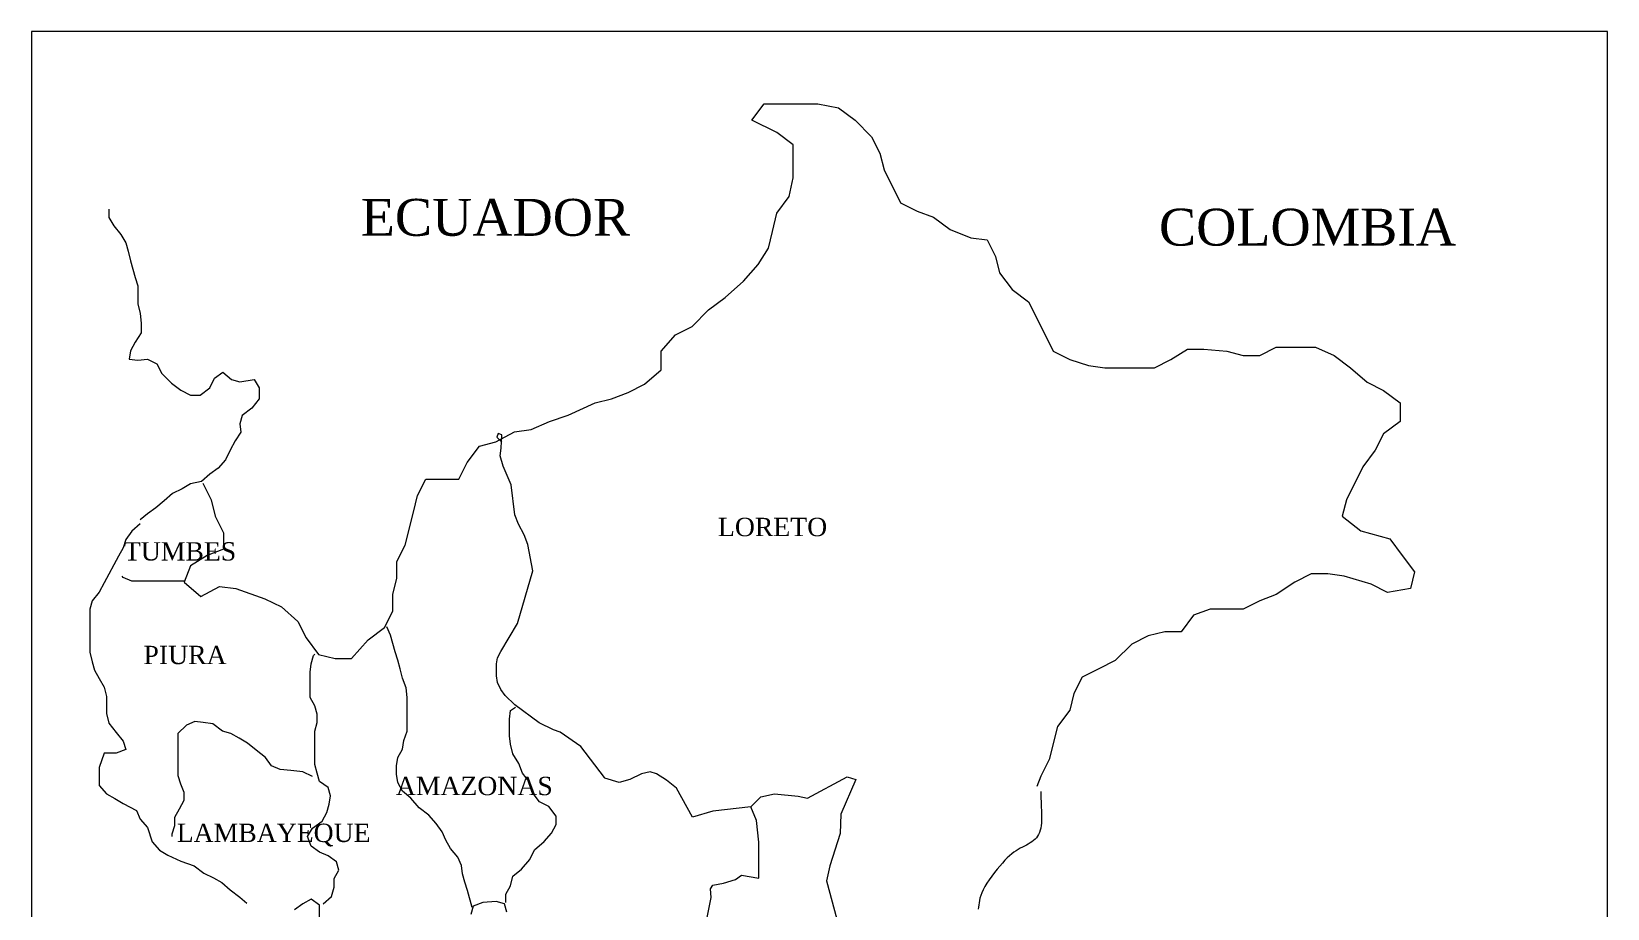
# Model space of a CAD drawing. Header units: metres. Extents: x 729055 to 735546, y 8489029 to 8491869.
# Drawn here: x 734487.61 to 734521.79, y 8489228.88 to 8489247.89 of the extents above; entities that cross this region are included whole.
import ezdxf

# ---------------------------------------------------------------- set-up
doc = ezdxf.new("R2010")
doc.units = ezdxf.units.M
for name, color, linetype, lineweight in [('Cap Prov', 7, 'Continuous', 20), ('LIMITE', 184, 'Continuous', 0), ('TEX', 21, 'Continuous', 5), ('TEXTO', 7, 'Continuous', 0)]:
    doc.layers.add(name, color=color, linetype=linetype, lineweight=lineweight)
doc.styles.add('LOCO', font='times.ttf')

msp = doc.modelspace()

# ---------------------------------------------------------------- linework, layer by layer
at = {"layer": 'Cap Prov'}
for points in [[(734491.329, 8489238.102), (734491.508, 8489237.744), (734491.597, 8489237.386), (734491.776, 8489237.029), (734491.776, 8489236.671), (734491.418, 8489236.537), (734491.06, 8489236.314), (734490.926, 8489235.956), (734491.284, 8489235.643), (734491.687, 8489235.866), (734492.045, 8489235.822), (734492.672, 8489235.598), (734493.03, 8489235.419), (734493.388, 8489235.107), (734493.567, 8489234.749), (734493.835, 8489234.391), (734494.194, 8489234.302), (734494.552, 8489234.302), (734494.91, 8489234.704), (734495.268, 8489234.972), (734495.447, 8489235.33), (734495.447, 8489235.688), (734495.537, 8489236.045), (734495.537, 8489236.403), (734495.716, 8489236.761), (734495.895, 8489237.476), (734495.984, 8489237.833), (734496.163, 8489238.191), (734496.88, 8489238.191), (734497.059, 8489238.549), (734497.327, 8489238.906), (734497.685, 8489238.996), (734498.088, 8489239.219), (734498.446, 8489239.264), (734498.849, 8489239.443), (734499.252, 8489239.577), (734499.834, 8489239.845), (734500.192, 8489239.934), (734500.55, 8489240.069), (734500.909, 8489240.247), (734501.267, 8489240.56), (734501.267, 8489240.963), (734501.58, 8489241.32), (734501.938, 8489241.499), (734502.296, 8489241.857), (734502.654, 8489242.125), (734503.057, 8489242.483), (734503.371, 8489242.84), (734503.595, 8489243.198), (734503.684, 8489243.555), (734503.774, 8489243.958), (734504.042, 8489244.315), (734504.132, 8489244.718), (734504.132, 8489245.433), (734503.774, 8489245.701), (734503.236, 8489245.969), (734503.505, 8489246.327), (734504.669, 8489246.327), (734505.117, 8489246.238), (734505.475, 8489245.969), (734505.833, 8489245.612), (734506.012, 8489245.254), (734506.101, 8489244.897), (734506.46, 8489244.181), (734506.818, 8489244.002), (734507.176, 8489243.868), (734507.534, 8489243.6), (734507.982, 8489243.421), (734508.34, 8489243.377), (734508.519, 8489243.019), (734508.608, 8489242.661), (734508.877, 8489242.304), (734509.235, 8489242.036), (734509.414, 8489241.678), (734509.772, 8489240.963), (734510.13, 8489240.784), (734510.533, 8489240.65), (734510.891, 8489240.605), (734511.966, 8489240.605), (734512.324, 8489240.784), (734512.682, 8489241.007), (734513.04, 8489241.007), (734513.533, 8489240.963), (734513.891, 8489240.873), (734514.249, 8489240.873), (734514.607, 8489241.052), (734515.458, 8489241.052), (734515.861, 8489240.873), (734516.219, 8489240.605), (734516.577, 8489240.292), (734516.935, 8489240.113), (734517.293, 8489239.845), (734517.293, 8489239.443), (734516.935, 8489239.175), (734516.756, 8489238.817), (734516.487, 8489238.459), (734516.129, 8489237.744), (734516.04, 8489237.386), (734516.442, 8489237.073), (734517.069, 8489236.895), (734517.338, 8489236.537), (734517.606, 8489236.179), (734517.517, 8489235.822), (734517.024, 8489235.732), (734516.666, 8489235.911), (734516.084, 8489236.09), (734515.726, 8489236.135), (734515.368, 8489236.135), (734515.01, 8489235.956), (734514.607, 8489235.688), (734514.249, 8489235.554), (734513.891, 8489235.375), (734513.175, 8489235.375), (734512.816, 8489235.241), (734512.548, 8489234.883), (734512.19, 8489234.883), (734511.832, 8489234.794), (734511.473, 8489234.615), (734511.115, 8489234.257), (734510.757, 8489234.078), (734510.399, 8489233.9), (734510.22, 8489233.542), (734510.13, 8489233.184), (734509.862, 8489232.827), (734509.683, 8489232.111), (734509.504, 8489231.754), (734509.414, 8489231.53)], [(734489.29, 8489244.042), (734489.29, 8489243.86), (734489.394, 8489243.678), (734489.551, 8489243.496), (734489.655, 8489243.314), (734489.707, 8489243.132), (734489.759, 8489242.924), (734489.811, 8489242.742), (734489.863, 8489242.56), (734489.915, 8489242.378), (734489.915, 8489241.988), (734489.967, 8489241.78), (734489.993, 8489241.572), (734489.993, 8489241.364), (734489.863, 8489241.156), (734489.759, 8489240.974), (734489.733, 8489240.792), (734489.915, 8489240.766), (734490.124, 8489240.792), (734490.332, 8489240.688), (734490.436, 8489240.48), (734490.645, 8489240.272), (734490.853, 8489240.116), (734491.061, 8489240.012), (734491.27, 8489240.012), (734491.478, 8489240.168), (734491.582, 8489240.376), (734491.764, 8489240.506), (734491.947, 8489240.35), (734492.129, 8489240.298), (734492.441, 8489240.35), (734492.546, 8489240.168), (734492.546, 8489239.934), (734492.389, 8489239.725), (734492.181, 8489239.569), (734492.129, 8489239.387), (734492.155, 8489239.205), (734492.025, 8489239.023), (734491.921, 8489238.815), (734491.816, 8489238.607), (734491.66, 8489238.425), (734491.478, 8489238.295), (734491.296, 8489238.139), (734491.061, 8489238.087), (734490.879, 8489237.983), (734490.671, 8489237.879), (734490.488, 8489237.723), (734490.306, 8489237.567), (734490.124, 8489237.437), (734489.967, 8489237.307)], [(734489.967, 8489237.221), (734489.785, 8489237.065), (734489.655, 8489236.883), (734489.603, 8489236.701), (734489.499, 8489236.518), (734489.394, 8489236.336), (734489.29, 8489236.128), (734489.186, 8489235.946), (734489.082, 8489235.738), (734488.926, 8489235.556), (734488.874, 8489235.374), (734488.874, 8489234.438), (734488.926, 8489234.23), (734488.978, 8489234.048), (734489.082, 8489233.866), (734489.186, 8489233.684), (734489.238, 8489233.476), (734489.238, 8489233.112), (734489.29, 8489232.904), (734489.447, 8489232.696), (734489.603, 8489232.514), (734489.655, 8489232.332), (734489.447, 8489232.254), (734489.186, 8489232.254), (734489.082, 8489231.942), (734489.082, 8489231.551), (734489.238, 8489231.369), (734489.421, 8489231.265), (734489.603, 8489231.161), (734489.889, 8489231.005), (734489.967, 8489230.823), (734490.124, 8489230.641), (734490.228, 8489230.329), (734490.384, 8489230.147), (734490.566, 8489230.043), (734490.853, 8489229.913), (734491.139, 8489229.809), (734491.348, 8489229.653), (734491.556, 8489229.549), (734491.738, 8489229.445), (734491.921, 8489229.289), (734492.129, 8489229.133), (734492.285, 8489229.003)], [(734509.504, 8489231.419), (734509.505, 8489231.293), (734509.507, 8489231.182), (734509.51, 8489231.085), (734509.514, 8489230.998), (734509.516, 8489230.922), (734509.518, 8489230.854), (734509.518, 8489230.792), (734509.515, 8489230.734), (734509.509, 8489230.68), (734509.5, 8489230.628), (734509.488, 8489230.579), (734509.472, 8489230.534), (734509.454, 8489230.491), (734509.431, 8489230.452), (734509.406, 8489230.416), (734509.377, 8489230.384), (734509.344, 8489230.355), (734509.309, 8489230.328), (734509.271, 8489230.304), (734509.23, 8489230.281), (734509.188, 8489230.259), (734509.145, 8489230.237), (734509.101, 8489230.214), (734509.056, 8489230.19), (734509.011, 8489230.164), (734508.966, 8489230.135), (734508.92, 8489230.102), (734508.873, 8489230.066), (734508.825, 8489230.025), (734508.775, 8489229.98), (734508.723, 8489229.928), (734508.668, 8489229.87), (734508.611, 8489229.805), (734508.552, 8489229.735), (734508.494, 8489229.661), (734508.437, 8489229.585), (734508.382, 8489229.508), (734508.332, 8489229.432), (734508.288, 8489229.358), (734508.25, 8489229.289), (734508.221, 8489229.224), (734508.198, 8489229.165), (734508.182, 8489229.109), (734508.17, 8489229.058), (734508.162, 8489229.009), (734508.156, 8489228.962), (734508.151, 8489228.916), (734508.146, 8489228.871)]]:
    msp.add_lwpolyline(points, dxfattribs=at)
at = {"layer": 'LIMITE', "linetype": 'Continuous'}
for points in [[(734503.213, 8489231.089), (734502.392, 8489230.995), (734501.948, 8489230.86), (734501.598, 8489231.493), (734501.382, 8489231.668), (734501.167, 8489231.803), (734501.032, 8489231.843), (734500.843, 8489231.803), (734500.588, 8489231.681), (734500.359, 8489231.614), (734500.049, 8489231.708), (734500.036, 8489231.722), (734499.524, 8489232.395), (734499.08, 8489232.705), (734498.931, 8489232.759), (734498.622, 8489232.907), (734498.097, 8489233.297), (734497.881, 8489233.499), (734497.787, 8489233.634), (734497.72, 8489233.782), (734497.693, 8489233.93), (734497.693, 8489234.186), (734497.72, 8489234.32), (734497.787, 8489234.455), (734498.151, 8489235.061), (734498.487, 8489236.206), (734498.379, 8489236.771), (734498.299, 8489236.986), (734498.177, 8489237.215), (734498.097, 8489237.417), (734498.016, 8489238.064), (734497.841, 8489238.468), (734497.773, 8489238.697), (734497.8, 8489238.858), (734497.814, 8489239.154), (734497.733, 8489239.181), (734497.706, 8489239.1), (734497.814, 8489238.993)], [(734502.19, 8489228.329), (734502.352, 8489229.123), (734502.338, 8489229.312), (734502.392, 8489229.392), (734502.621, 8489229.433), (734502.877, 8489229.513), (734503.011, 8489229.608), (734503.388, 8489229.54), (734503.388, 8489230.321), (734503.334, 8489230.793), (734503.213, 8489231.089), (734503.429, 8489231.304), (734503.725, 8489231.372), (734504.237, 8489231.318), (734504.439, 8489231.277), (734505.3, 8489231.735), (734505.489, 8489231.681), (734505.166, 8489230.927), (734505.152, 8489230.51), (734504.923, 8489229.81), (734504.856, 8489229.487), (734505.125, 8489228.463)]]:
    msp.add_lwpolyline(points, dxfattribs=at)
at = {"layer": 'LIMITE'}
for points in [[(734490.931, 8489235.981), (734489.785, 8489235.981), (734489.603, 8489236.059), (734489.577, 8489236.085)], [(734497.168, 8489228.907), (734497.064, 8489229.271), (734497.012, 8489229.453), (734496.96, 8489229.635), (734496.934, 8489229.817), (734496.856, 8489229.999), (734496.699, 8489230.181), (734496.595, 8489230.363), (734496.517, 8489230.546), (734496.387, 8489230.728), (734496.231, 8489230.91), (734496.022, 8489231.066), (734495.84, 8489231.274), (734495.658, 8489231.43), (734495.553, 8489231.612), (734495.527, 8489231.794), (734495.527, 8489231.976), (734495.553, 8489232.158), (734495.658, 8489232.34), (734495.684, 8489232.522), (734495.762, 8489232.73), (734495.762, 8489233.458), (734495.736, 8489233.666), (734495.658, 8489233.874), (734495.606, 8489234.082), (734495.553, 8489234.264), (734495.501, 8489234.446), (734495.449, 8489234.628), (734495.397, 8489234.81), (734495.319, 8489234.992)], [(734493.939, 8489228.985), (734494.121, 8489229.141), (734494.173, 8489229.349), (734494.173, 8489229.531), (734494.277, 8489229.713), (734494.225, 8489229.895), (734494.043, 8489230.025), (734493.861, 8489230.103), (734493.678, 8489230.233), (734493.6, 8489230.441), (734493.704, 8489230.624), (734493.913, 8489230.78), (734494.017, 8489230.962), (734494.069, 8489231.144), (734494.095, 8489231.326), (734494.043, 8489231.508), (734493.861, 8489231.638), (734493.809, 8489231.82), (734493.757, 8489232.002), (734493.757, 8489232.73), (734493.809, 8489232.912), (734493.809, 8489233.094), (734493.757, 8489233.276), (734493.652, 8489233.458), (734493.652, 8489234.004), (734493.678, 8489234.186), (734493.731, 8489234.368), (734493.757, 8489234.394)], [(734497.897, 8489229.011), (734497.897, 8489229.193), (734498.001, 8489229.375), (734498.054, 8489229.583), (734498.236, 8489229.739), (734498.418, 8489229.947), (734498.522, 8489230.155), (734498.731, 8489230.337), (734498.887, 8489230.52), (734498.991, 8489230.702), (734498.991, 8489230.884), (734498.835, 8489231.092), (734498.626, 8489231.196), (734498.47, 8489231.404), (734498.418, 8489231.612), (734498.262, 8489231.82), (734498.184, 8489232.028), (734498.054, 8489232.236), (734498.001, 8489232.444), (734497.975, 8489232.626), (734497.975, 8489232.99), (734498.001, 8489233.172), (734498.106, 8489233.25)], [(734493.704, 8489231.742), (734493.496, 8489231.846), (734493.236, 8489231.872), (734493.001, 8489231.898), (734492.819, 8489231.976), (734492.689, 8489232.158), (734492.481, 8489232.314), (734492.298, 8489232.47), (734492.116, 8489232.574), (734491.934, 8489232.678), (734491.751, 8489232.73), (734491.543, 8489232.886), (734491.335, 8489232.912), (734491.152, 8489232.938), (734490.97, 8489232.86), (734490.788, 8489232.678), (734490.788, 8489231.768), (734490.84, 8489231.586), (734490.918, 8489231.404), (734490.918, 8489231.222), (734490.814, 8489231.04), (734490.71, 8489230.858), (734490.71, 8489230.676), (734490.658, 8489230.494), (734490.658, 8489230.441)], [(734493.861, 8489228.413), (734493.861, 8489228.959), (734493.678, 8489229.089), (734493.496, 8489228.985), (734493.314, 8489228.855)], [(734497.923, 8489228.803), (734497.871, 8489228.985), (734497.689, 8489229.037), (734497.403, 8489229.011), (734497.194, 8489228.933), (734497.142, 8489228.751)]]:
    msp.add_lwpolyline(points, dxfattribs=at)
at = {"layer": 'TEX', "color": 5}
msp.add_lwpolyline([(734487.612, 8489197.892), (734521.792, 8489197.892), (734521.792, 8489247.892), (734487.612, 8489247.892)], close=True, dxfattribs=at)

# ---------------------------------------------------------------- texts
at = {"layer": 'TEXTO', "width": 3.26941, "attachment_point": 1, "style": 'LOCO'}
for s, insert, char_height in [('ECUADOR', (734494.755, 8489244.265), 0.8), ('COLOMBIA', (734512.065, 8489244.053), 0.8), ('LORETO', (734502.5, 8489237.352), 0.3976), ('TUMBES', (734489.615, 8489236.824), 0.3976), ('PIURA', (734490.04, 8489234.578), 0.3976), ('AMAZONAS', (734495.513, 8489231.739), 0.3976), ('LAMBAYEQUE', (734490.761, 8489230.723), 0.3976)]:
    msp.add_mtext(s, dxfattribs=dict(at, insert=insert, char_height=char_height))

doc.saveas('drawing.dxf')
